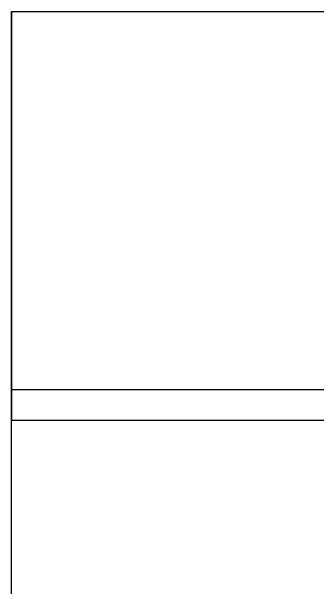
# Model space of a CAD drawing. Header units: centimetres. Extents: x -3096 to 17897, y -3131 to 15798.
# Drawn here: x 2170 to 2770, y -2258 to -1131 of the extents above; entities that cross this region are included whole.
import ezdxf

# ---------------------------------------------------------------- set-up
doc = ezdxf.new("R2010")
doc.units = ezdxf.units.CM

msp = doc.modelspace()

# ---------------------------------------------------------------- linework, layer by layer
for p, q in [((2170.3, -3131.1), (2170.3, -1131.1)), ((2170.3, -1131.1), (2170.3, -1931.1)), ((2170.3, -1131.1), (4170.3, -1131.1)), ((2170.3, -1931.1), (2170.3, -1871.1)), ((2170.3, -1871.1), (4170.3, -1871.1)), ((2170.3, -1931.1), (4170.3, -1931.1))]:
    msp.add_line(p, q)

doc.saveas('drawing.dxf')
